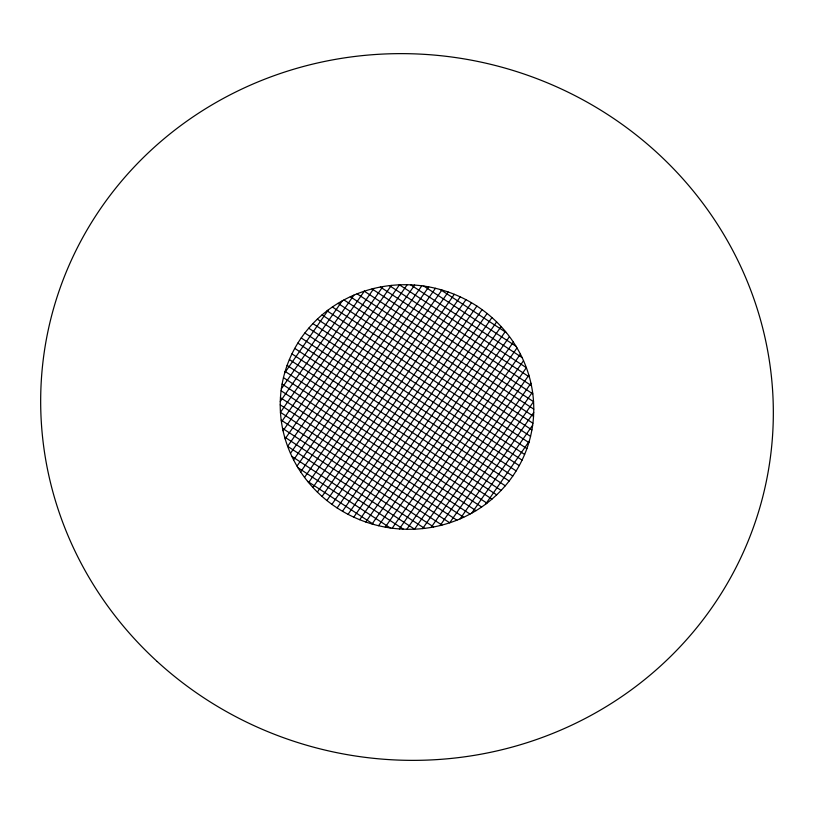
<?xml version="1.0" encoding="UTF-8"?>
<svg xmlns="http://www.w3.org/2000/svg" width="814" height="814" viewBox="0 0 814 814"><rect width="100%" height="100%" fill="white"/><g stroke="black" fill="none" stroke-linecap="round" stroke-linejoin="round"><path stroke-width="1.22" d="M284.686 372.934L328.327 309.9M281.339 388.858L342.246 300.865M280.281 401.485L353.887 295.146M281.451 421.978L373.88 288.461M283.058 430.748L382.845 286.589M285.144 438.827L391.341 285.419M290.466 453.327L407.173 284.737M293.6 459.89L414.621 285.073M297.008 466.066L421.794 285.795M300.651 471.896L428.724 286.874M304.528 477.391L435.429 288.288M308.618 482.57L441.91 290.008M312.902 487.464L448.209 292.012M317.389 492.083L454.304 294.302M322.059 496.438L460.215 296.856M326.902 500.529L465.944 299.664M331.929 504.354L471.489 302.737M337.128 507.936L476.872 306.064M342.511 511.263L482.071 309.646M348.056 514.336L487.098 313.471M353.785 517.144L491.941 317.562M359.696 519.698L496.611 321.917M365.791 521.988L501.098 326.536M372.09 523.992L505.382 331.43M378.571 525.712L509.472 336.609M385.276 527.126L513.349 342.104M392.206 528.205L516.992 347.934M399.379 528.927L520.4 354.11M406.827 529.263L523.534 360.673M422.659 528.581L528.856 375.173M431.155 527.411L530.942 383.252M440.12 525.539L532.549 392.022M460.114 518.854L533.719 412.515M471.754 513.135L532.661 425.142M485.673 504.1L529.314 441.066M440.343 289.56L506.41 332.672M423.768 286.07L515.995 346.255M410.663 284.839L522.11 357.58M389.428 285.633L529.365 376.963M380.362 287.047L531.45 385.653M372.029 288.929L532.804 393.854M357.081 293.823L533.77 409.147M350.325 296.744L533.546 416.32M343.976 299.928L532.905 423.229M337.993 303.347L531.898 429.904M332.366 307L530.545 436.345A126.984 122.069 12.1 0 1 320.553 495.085A126.984 122.069 12.1 0 1 369.912 289.499A126.984 122.069 12.1 0 1 530.524 436.416M327.055 310.856L528.866 442.582M322.039 314.916L526.892 448.616M317.328 319.169L524.623 454.456M312.891 323.606L522.069 460.114M308.73 328.215L519.24 465.598M304.843 332.997L516.147 470.909M301.221 337.963L512.779 476.037M297.853 343.091L509.157 481.003M294.76 348.402L505.27 485.785M291.931 353.887L501.109 490.394M289.377 359.544L496.672 494.831M287.108 365.384L491.961 499.084M285.134 371.418L486.945 503.144M283.455 377.655L481.634 507M282.102 384.096L476.007 510.653M281.095 390.771L470.024 514.072M280.454 397.68L463.675 517.256M280.23 404.853L456.919 520.177M281.196 420.146L441.971 525.071M282.55 428.347L433.638 526.953M284.635 437.037L424.572 528.367M291.89 456.42L403.337 529.161M298.005 467.745L390.232 527.93M307.59 481.328L373.657 524.44M364.296 291.209L280.454 412.332L449.704 522.792L533.546 401.668L364.296 291.209M399.43 284.829L287.637 446.326L414.57 529.171L526.363 367.674L399.43 284.829M157.214 661.538A366.941 352.727 12.1 0 0 763.959 491.992A366.941 352.727 12.1 0 0 299.837 67.46A366.941 352.727 12.1 0 0 157.214 661.538"/></g></svg>
